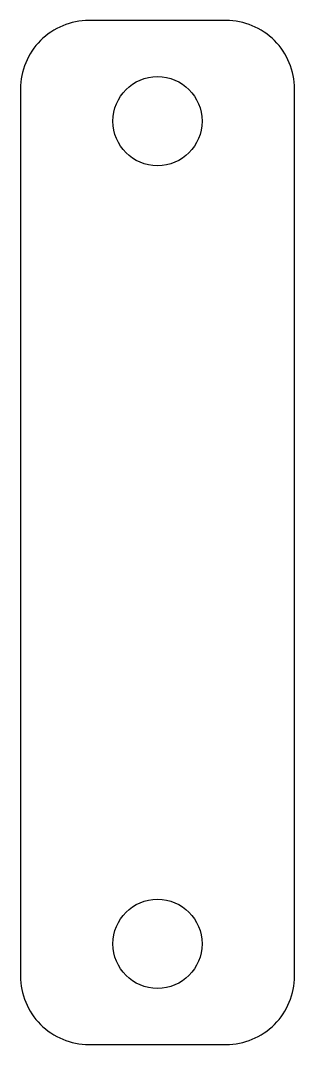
# Model space of a CAD drawing. Header units: millimetres. Extents: x 1.9 to 9.9, y 18.4 to 48.2.
import ezdxf

# ---------------------------------------------------------------- set-up
doc = ezdxf.new("R2010")
doc.units = ezdxf.units.MM
doc.layers.get('0').update_dxf_attribs({"linetype": 'CONTINUOUS'})

msp = doc.modelspace()

# ---------------------------------------------------------------- linework, layer by layer
msp.add_lwpolyline([(9.92, 20.353), (9.92, 46.227, 0.414214), (7.92, 48.227), (3.92, 48.227, 0.414214), (1.92, 46.227), (1.92, 20.353, 0.414214), (3.92, 18.353), (7.92, 18.353, 0.414214)], format="xyb", close=True)
for centre in [(5.92, 45.29), (5.92, 21.29)]:
    msp.add_circle(centre, 1.3)

doc.saveas('drawing.dxf')
